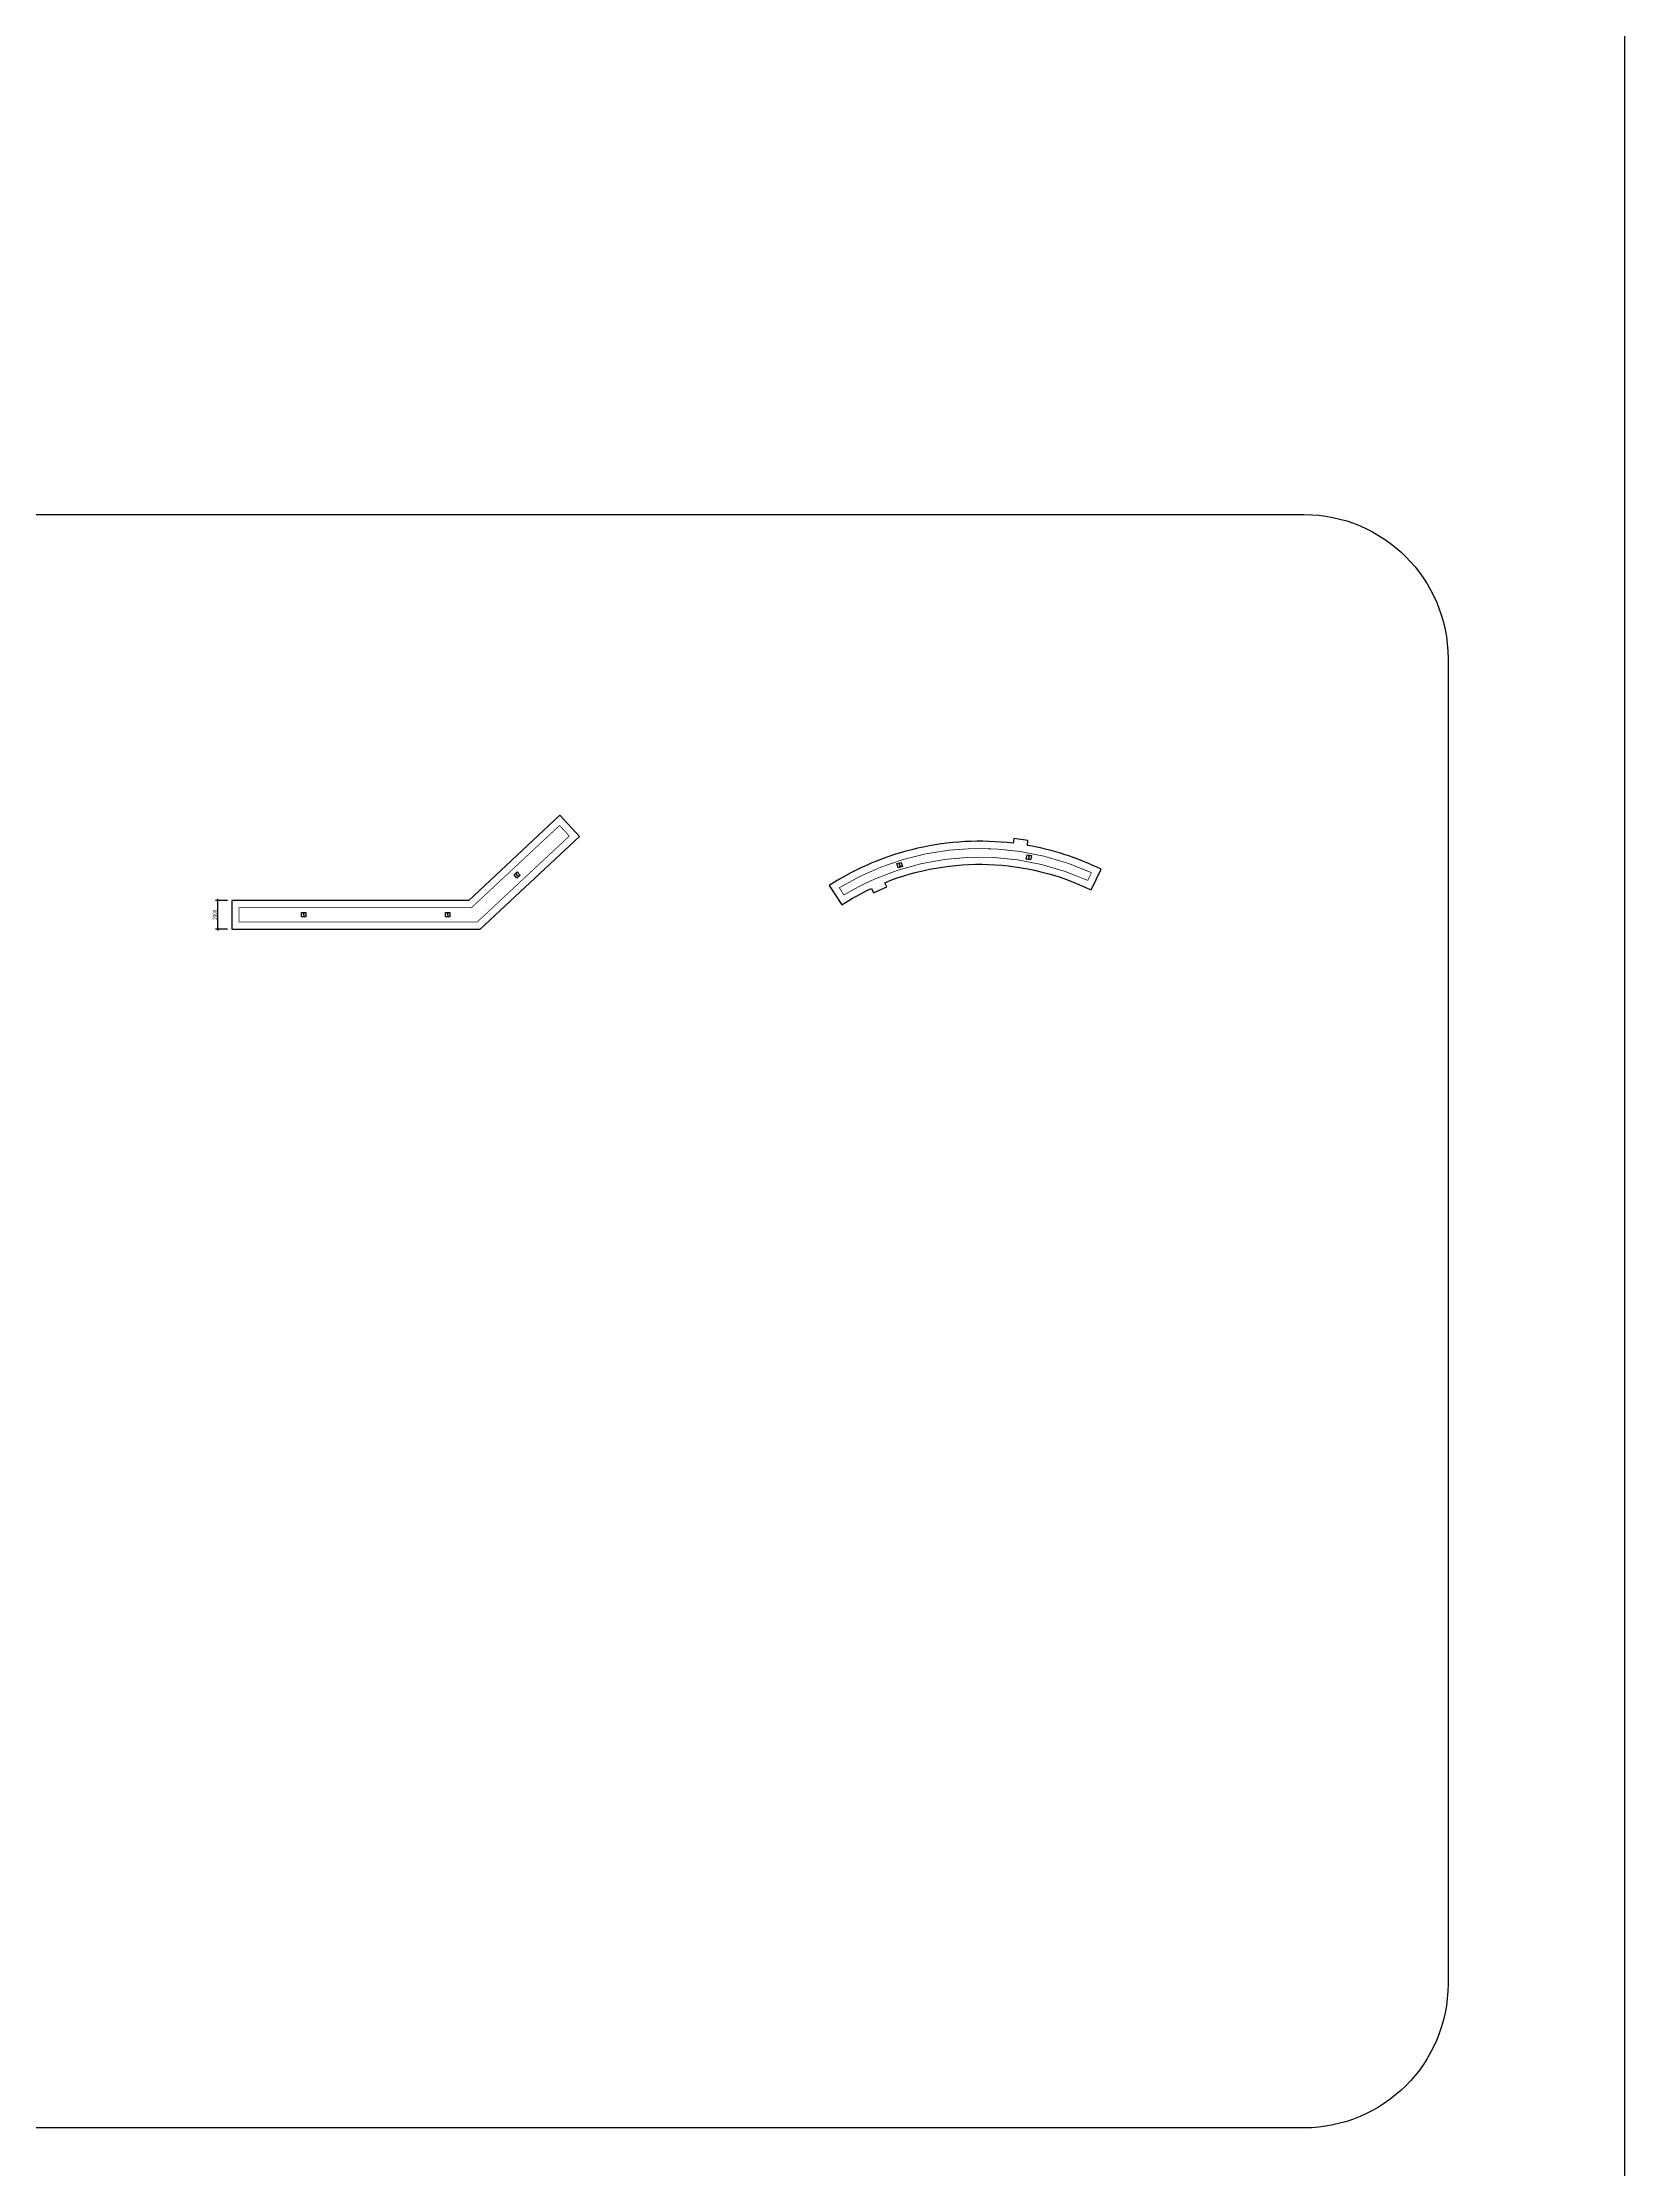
# Model space of a CAD drawing. Header units: millimetres. Extents: x 0 to 4164250, y 0 to 1261500.
# Drawn here: x 484678 to 594500, y 141112 to 288764 of the extents above; entities that cross this region are included whole.
import ezdxf

# ---------------------------------------------------------------- set-up
doc = ezdxf.new("R2010")
doc.units = ezdxf.units.MM
doc.header["$LTSCALE"] = 1000
doc.layers.get('DEFPOINTS').update_dxf_attribs({"color": 9})
for name, color, linetype in [('C-SHET-SHET', 144, 'Continuous'), ('E-FAS-DEVC', 3, 'Continuous'), ('E-UNIV-DIAG', 2, 'Continuous'), ('E-UNIV-EL', 140, 'Continuous'), ('E-UNIV-NOTE', 6, 'Continuous'), ('可布置区域（吸顶）', 3, 'Continuous'), ('房间框线', 30, 'Continuous')]:
    doc.layers.add(name, color=color, linetype=linetype)
doc.styles.add('YQ_DIM', font='SUPEROS.SHX', dxfattribs={"width": 0.8, "bigfont": 'HZDX.SHX'})
doc.dimstyles.new('yq100', dxfattribs={"dimscale": 100, "dimtxt": 3, "dimasz": 1, "dimexe": 1.5, "dimexo": 3, "dimgap": 0.5, "dimtad": 1, "dimdec": 0, "dimdsep": 46, "dimtxsty": 'YQ_DIM', "dimblk": 'YQTICK', "dimcen": 0, "dimclrd": 256, "dimclre": 256, "dimclrt": 7, "dimadec": 1, "dimazin": 2, "dimtfac": 1, "dimtdec": 4, "dimtix": 1, "dimtmove": 2, "dimatfit": 2, "dimfxl": 1, "dimtolj": 1, "dimtzin": 0, "dimarcsym": 0})

# ---------------------------------------------------------------- blocks, each defined once
blk = doc.blocks.new('YQTICK')
blk.add_line((-1, 0), (1, 0))
blk.add_lwpolyline([(0.5, 0.5, 0.4, 0.4, 0), (-0.5, -0.5, 0.4, 0.4, 0)], format="xyseb")
blk = doc.blocks.new('*D50')
at = {"layer": 'DEFPOINTS', "color": 0, "transparency": 16777216}
for p in [(496839, 229214), (497809, 229214), (497809, 227214)]:
    blk.add_point(p, dxfattribs=at)
at = {"layer": 'E-UNIV-NOTE', "lineweight": -2, "transparency": 16777216}
for p, q in [((497509, 229214), (496689, 229214)), ((496839, 227314), (496839, 229114)), ((497509, 227214), (496689, 227214))]:
    blk.add_line(p, q, dxfattribs=at)
at = {"layer": 'E-UNIV-NOTE', "lineweight": -2, "transparency": 16777216, "xscale": 100, "yscale": 100, "zscale": 100}
for p, rotation in [((496839, 229214), 90), ((496839, 227214), 270)]:
    blk.add_blockref('YQTICK', p, dxfattribs=dict(at, rotation=rotation))
at = {"layer": 'E-UNIV-NOTE', "color": 7, "transparency": 16777216, "insert": (496639, 228214), "char_height": 300, "attachment_point": 5, "rotation": 90, "style": 'YQ_DIM'}
blk.add_mtext('\\A1;2000', dxfattribs=at)
blk = doc.blocks.new('E-BFAS110')
blk.add_lwpolyline([(-1.5, -1.5), (-1.5, 1.5), (1.5, 1.5), (1.5, -1.5)], close=True)
at = {"layer": 'E-UNIV-EL'}
blk.add_lwpolyline([(0.4, 1.1), (-0.4, 0.4), (0.4, -0.4), (-0.4, -1.1)], dxfattribs=at)

msp = doc.modelspace()

# ---------------------------------------------------------------- linework, layer by layer
at = {"layer": 'C-SHET-SHET'}
msp.add_lwpolyline([(0, 1261500), (594500, 1261500), (594500, 0), (0, 0)], close=True, dxfattribs=at)
at = {"layer": 'E-UNIV-DIAG'}
msp.add_lwpolyline([(572250, 144000), (392250, 144000, -0.414213562), (382250, 154000), (382250, 246000, -0.414213562), (392250, 256000), (572250, 256000, -0.414213562), (582250, 246000), (582250, 154000, -0.414213562)], format="xyb", close=True, dxfattribs=at)
at = {"layer": '可布置区域（吸顶）', "const_width": 50}
msp.add_lwpolyline([(520569.05, 234412.34), (514465.05, 228714.06), (498308.96, 228714.06), (498308.96, 227714.06), (514859.28, 227714.06), (521251.45, 233681.36)], close=True, dxfattribs=at)
msp.add_lwpolyline([(542469.22, 230701.42, -0.212346156), (557236.57, 230597.42), (557499.29, 231137.09, 0.069812998), (552496.41, 232613.68, 0.175119353), (539991.5, 230090.21), (540316.66, 229585.7, -0.033395632)], format="xyb", close=True, dxfattribs=at)
at = {"layer": '房间框线'}
msp.add_lwpolyline([(520593.35, 235119.03), (514267.94, 229214.06), (497808.96, 229214.06), (497808.96, 227214.06), (515056.39, 227214.06), (521958.14, 233657.06)], close=True, dxfattribs=at)
msp.add_lwpolyline([(542226.19, 230042.56), (542371.23, 229733.63), (543282.45, 230145.81), (543143.43, 230441.92, -0.211933231), (557470.29, 229935.19), (558170.61, 231373.79, 0.070172183), (553049.54, 233030.74), (553089.86, 233369.79), (552098.53, 233501.95), (552059.9, 233177.12, 0.175101834), (539296.76, 230245.23), (540163.51, 228900.34, -0.033395632), (542226.19, 230042.56, 0.033395632)], format="xyb", dxfattribs=at)

# ---------------------------------------------------------------- block references
at = {"layer": 'E-FAS-DEVC'}
for p, xscale, yscale, zscale, rotation in [((544184.03, 231663.6), 100.0000000000001, 100.0000000000001, 100.0000000000001, 16.71702679493098), ((553149.14, 232199.66), 100, 100, 100, 348.5751833532244), ((517620.83, 230976.07), 100, 100, 100, 43.03113776929138)]:
    msp.add_blockref('E-BFAS110', p, dxfattribs=dict(at, xscale=xscale, yscale=yscale, zscale=zscale, rotation=rotation))
at = {"layer": 'E-FAS-DEVC', "xscale": 100, "yscale": 100, "zscale": 100}
for p in [(502808.96, 228214.06), (512808.96, 228214.06)]:
    msp.add_blockref('E-BFAS110', p, dxfattribs=at)

# ---------------------------------------------------------------- dimensions: what is measured, and where the dimension line sits
at = {"layer": 'E-UNIV-NOTE'}
dim = msp.add_linear_dim(base=(496838.54, 229214.06), p1=(497808.96, 227214.06), p2=(497808.96, 229214.06), angle=90, dimstyle='yq100', dxfattribs=at)
dim.commit()
dim.dimension.update_dxf_attribs({"geometry": '*D50', "text_midpoint": (496638.54, 228214.06)})

doc.saveas('drawing.dxf')
